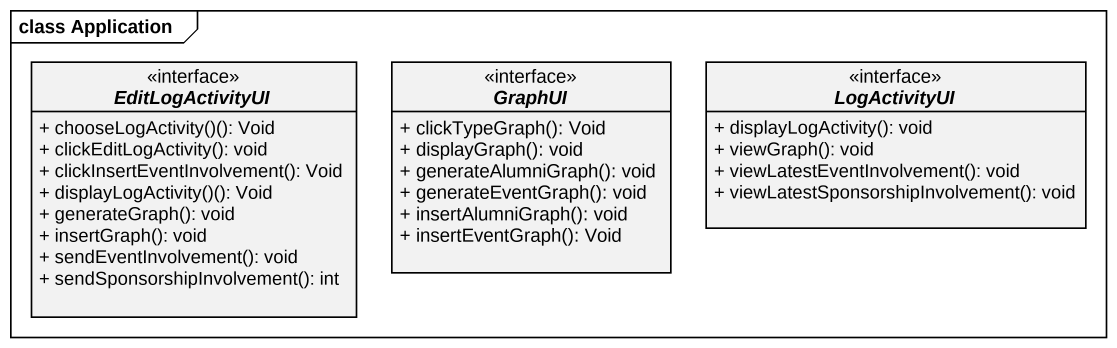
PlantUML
@startuml
mainframe class Application
hide circle
hide empty members
skinparam classAttributeIconSize 0
interface EditLogActivityUI {
  + chooseLogActivity()(): Void
  + clickEditLogActivity(): void
  + clickInsertEventInvolvement(): Void
  + displayLogActivity()(): Void
  + generateGraph(): void
  + insertGraph(): void
  + sendEventInvolvement(): void
  + sendSponsorshipInvolvement(): int
}
interface GraphUI {
  + clickTypeGraph(): Void
  + displayGraph(): void
  + generateAlumniGraph(): void
  + generateEventGraph(): void
  + insertAlumniGraph(): void
  + insertEventGraph(): Void
}
interface LogActivityUI {
  + displayLogActivity(): void
  + viewGraph(): void
  + viewLatestEventInvolvement(): void
  + viewLatestSponsorshipInvolvement(): void
}
@enduml
